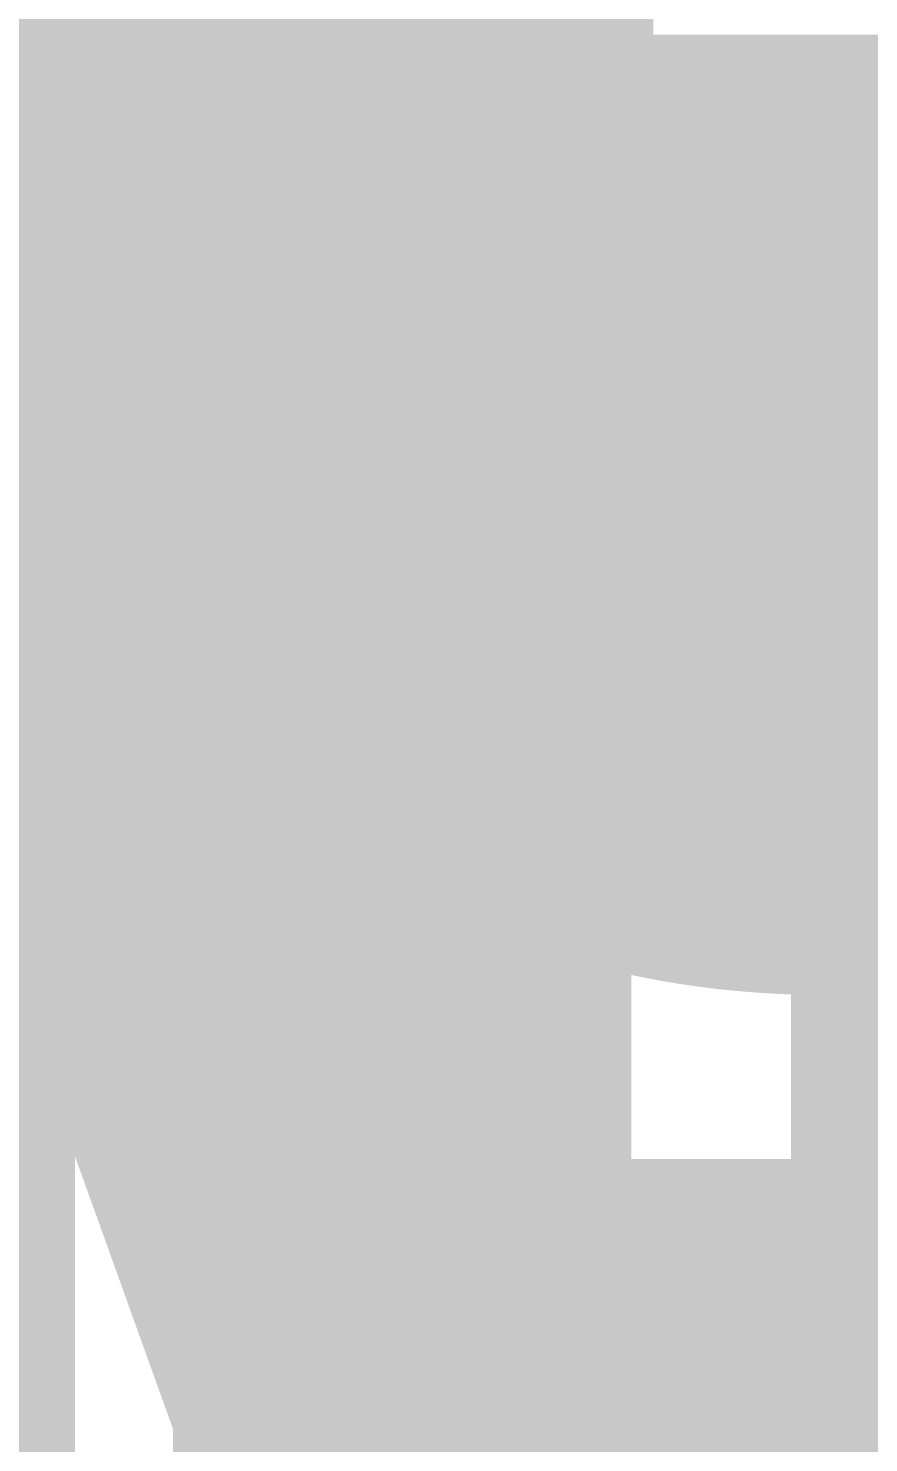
# Model space of a CAD drawing. Extents: x -23 to 289, y -67 to 135.
# Drawn here: x 153.514 to 154.157, y 85.388 to 86.467 of the extents above; entities that cross this region are included whole.
import ezdxf
from ezdxf.enums import TextEntityAlignment as Align

# ---------------------------------------------------------------- set-up
doc = ezdxf.new("R2010")
doc.units = 0
doc.header["$MEASUREMENT"] = 0
for name, color, linetype in [('ASSEMBLY_OUTLINES_TOP', 102, 'CONTINUOUS'), ('ASSEMBLY_PART_NUMBERS_BTM', 191, 'CONTINUOUS'), ('DRILL_DRAWING', 21, 'CONTINUOUS'), ('GENERATED_SILKSCREEN_BTM', 255, 'CONTINUOUS'), ('TRACES_LAYER_BOTTOM', 230, 'CONTINUOUS'), ('TRACES_LAYER_TOP', 150, 'CONTINUOUS')]:
    doc.layers.add(name, color=color, linetype=linetype)
doc.styles.add('VERIBEST_GERBER_0', font='txt')

msp = doc.modelspace()

# ---------------------------------------------------------------- linework, layer by layer
at = {"layer": 'ASSEMBLY_OUTLINES_TOP', "const_width": 0.1}
msp.add_lwpolyline([(153.5, 79.6), (153.5, 90.4), (157, 90.4), (157, 79.6)], close=True, dxfattribs=at)
at = {"layer": 'GENERATED_SILKSCREEN_BTM', "const_width": 0.15}
for points in [[(154.3096, 86.2964), (154.04, 86.2964), (154.0368, 86.2956), (154.0352, 86.2948), (154.0328, 86.294), (154.0296, 86.2932)], [(154.0296, 86.2932), (153.8952, 86.1836), (153.8928, 86.1796), (153.892, 86.1764), (153.8904, 86.174), (153.8896, 86.1708), (153.8896, 86.0612), (153.8904, 86.058), (153.892, 86.0532), (153.8928, 86.0492), (153.8952, 86.0476), (154.428, 85.6148)], [(154.4536, 85.6356), (153.9216, 86.0692), (153.9216, 86.1628), (154.0464, 86.2636), (154.3048, 86.2636)], [(154.428, 85.5292), (153.9056, 85.5292), (153.9, 85.5276), (153.8952, 85.5244), (153.8928, 85.5188), (153.892, 85.5124), (153.8928, 85.5068), (153.8952, 85.5012), (153.9, 85.498), (153.9056, 85.4964), (154.4448, 85.4964)]]:
    msp.add_lwpolyline(points, dxfattribs=at)
at = {"layer": 'TRACES_LAYER_BOTTOM', "const_width": 0.35}
msp.add_lwpolyline([(153.8, 81.52467), (153.8, 90.8)], dxfattribs=at)
at = {"layer": 'TRACES_LAYER_TOP', "const_width": 0.25}
msp.add_lwpolyline([(167.1, 84), (167.1, 82.78094), (166.96986, 82.65081), (166.96986, 82.30453), (164.84033, 80.175), (160.77703, 80.175), (160.30669, 80.64534), (160.06487, 80.64534), (154.61021, 86.1), (153.1, 86.1)], dxfattribs=at)

# ---------------------------------------------------------------- texts
at = {"layer": 'ASSEMBLY_PART_NUMBERS_BTM', "style": 'VERIBEST_GERBER_0', "text_generation_flag": 2}
for s, p in [('CL21B225KOFNNNE', (152.29, 111)), ('ERJ-8RQJ4R7V', (151.96, 105.25))]:
    msp.add_text(s, height=2.032, rotation=90, dxfattribs=at).set_placement(p, align=Align.TOP_LEFT)
for p in [(167.75, 87.79), (167.75, 85.54)]:
    msp.add_text('ERJ-3EKF6200V', height=2.032, dxfattribs=at).set_placement(p, align=Align.TOP_LEFT)
at = {"layer": 'DRILL_DRAWING', "style": 'VERIBEST_GERBER_0'}
msp.add_text('A', height=2, dxfattribs=at).set_placement((153.1, 86.1), align=Align.MIDDLE_CENTER)

doc.saveas('drawing.dxf')
